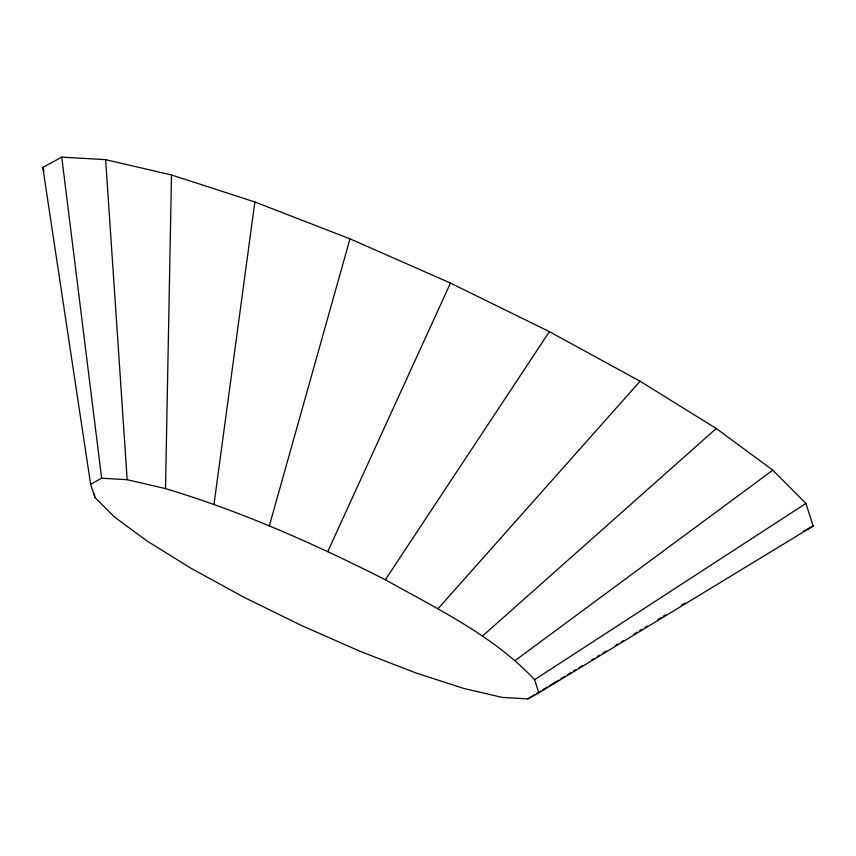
<?xml version="1.0" encoding="UTF-8"?>
<svg xmlns="http://www.w3.org/2000/svg" width="856" height="856" viewBox="0 0 856 856"><rect width="100%" height="100%" fill="white"/><g stroke="black" fill="none" stroke-linecap="round" stroke-linejoin="round"><path stroke-width="1.28" d="M538.852 692.857L534.604 679.707C493.238 635.569 437.384 609.012 385.361 579.758C314.526 543.892 241.649 511.481 165.508 488.594L171.5 174.966L105.641 159.665L61.739 157.108L42.8 167.487L90.618 484.239L94.877 497.39L114.116 516.746L147.018 540.992L191.359 568.48L244.11 597.338L301.665 625.597L360.119 651.33L415.481 672.795L463.973 688.502L502.29 697.405L527.831 698.892L538.852 692.857L813.2 526.033L805.892 503.446L772.818 470.169L716.258 428.492L640.053 381.241L549.392 331.647L450.459 283.079L349.997 238.845L254.853 201.973L171.5 174.966M214 504.312L254.853 201.973M269.351 525.766L349.997 238.845M327.805 551.499L450.459 283.079M385.361 579.758L549.392 331.647M438.112 608.616L640.053 381.241M482.452 636.104L716.258 428.492M515.365 660.351L772.818 470.169M534.604 679.707L805.892 503.446M527.831 698.892L534.668 694.719M536.947 693.339L540.361 691.252M542.64 689.861L547.187 687.09M549.466 685.699L558.572 680.145M560.851 678.755L564.265 676.668M567.688 674.592L571.102 672.506M573.381 671.115L575.66 669.724M579.073 667.648L582.487 665.561M591.592 660.008L593.871 658.617M597.285 656.531L599.564 655.14M602.977 653.064L606.401 650.977M615.507 645.424L617.786 644.033M621.199 641.957L623.478 640.566M633.718 634.317L637.142 632.231M639.411 630.84L641.69 629.449M645.103 627.373L647.382 625.982M657.633 619.733L661.046 617.647M663.325 616.256L665.604 614.875M681.547 605.149L684.961 603.063M90.618 484.239L101.639 478.204L127.18 479.692L165.508 488.594M803.174 531.523L813.2 526.033M42.8 167.487L44.02 171.254M94.299 493.43L94.877 497.39M61.739 157.108L101.639 478.204M105.641 159.665L127.18 479.692"/></g></svg>
